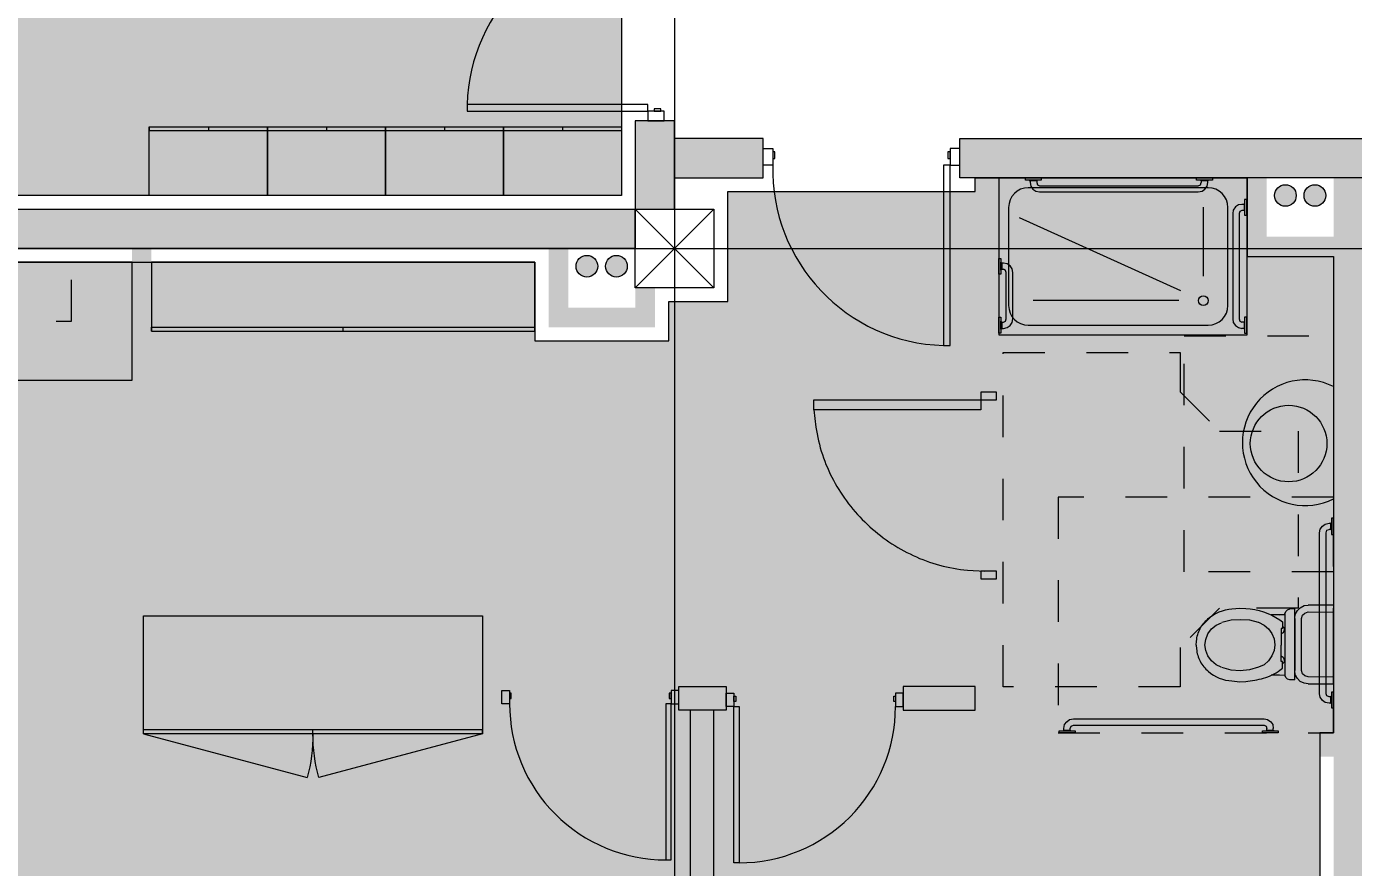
# Model space of a CAD drawing. Header units: millimetres. Extents: x 475159934 to 476245151, y 4620917055 to 4621447368.
# Drawn here: x 475258430 to 475265175, y 4621050278 to 4621054556 of the extents above; entities that cross this region are included whole.
import ezdxf

# ---------------------------------------------------------------- set-up
doc = ezdxf.new("R2010")
doc.units = ezdxf.units.MM
doc.header["$MEASUREMENT"] = 0
doc.linetypes.add('Dashed', pattern=[423.333333, 211.666667, -211.666667])
for name, color, linetype, lineweight in [('0_Pen_No__6', 6, 'Continuous', 0), ('0_Pen_No__7_Pen_No__7_Pen_No__7', 7, 'Continuous', 0), ('2D Drafting - General_Pen_No__1_Pen_No__7', 7, 'Continuous', 0), ('2D Drafting - General_Pen_No__1_Pen_No__7_Pen_No__7', 7, 'Continuous', 0), ('2D Drafting - General_Pen_No__250_Pen_No__2_Pen_No__250', 7, 'Continuous', 0), ('2D Drafting - General_Pen_No__250_Pen_No__2_Pen_No__7', 7, 'Continuous', 0), ('2D Drafting - General_Pen_No__250_Pen_No__7_Pen_No__250', 7, 'Continuous', 0), ('2D Drafting - General_Pen_No__250_Pen_No__7_Pen_No__7', 7, 'Continuous', 0), ('2D Drafting - General_Pen_No__7_Pen_No__7_Pen_No__7', 7, 'Continuous', 0), ('Doors_Pen_No__7_Pen_No__7_Pen_No__7', 7, 'Continuous', 0), ('G-Anno-Nplt_Pen_No__151', 151, 'Continuous', 0), ('G-Anno-Nplt_Pen_No__4', 7, 'Continuous', 0), ('New_Car-Art_Pen_No__4', 7, 'Continuous', 0), ('New_Interior - Furniture _Pen_No__250', 7, 'Continuous', 0), ('shaxtebi da milebi_Pen_No__1_Pen_No__1_Pen_No__1', 1, 'Continuous', 0), ('shaxtebi da milebi_Pen_No__5_Pen_No__5_Pen_No__5', 5, 'Continuous', 0), ('zoma_Pen_No__142', 142, 'Continuous', 0), ('zoma_Pen_No__5_Pen_No__5', 5, 'Continuous', 0)]:
    doc.layers.add(name, color=color, linetype=linetype, lineweight=lineweight)
for name, color, linetype, lineweight, true_color in [('New_-------MISACVDOMOBIS_GEGMA_Pen_No__251', 7, 'Continuous', 0, 0x656565), ('New_Interior - Furniture _Pen_No__252', 7, 'Continuous', 0, 0x666666), ('shaxtebi da milebi_Pen_No__5_Pen_No__5_Pen_No__252', 7, 'Continuous', 0, 0x666666)]:
    doc.layers.add(name, color=color, linetype=linetype, lineweight=lineweight, true_color=true_color)
doc.layers.add('New_Interior - Furniture', color=7, linetype='Continuous')
doc.layers.add('zoma', color=7, linetype='Continuous')
doc.styles.add('GENERATED_STYLE_3', font='arial.ttf')
doc.dimstyles.new('GENERATED_STYLE__3', dxfattribs={"dimtxt": 200, "dimasz": 64.421331, "dimexe": 0.18, "dimexo": 3, "dimgap": 0, "dimtad": 1, "dimtih": 1, "dimtoh": 1, "dimlfac": 0.001, "dimzin": 0, "dimdsep": 46, "dimtxsty": 'GENERATED_STYLE_3', "dimblk": 'ARROWHEAD_2', "dimblk1": 'ARROWHEAD_2', "dimblk2": 'ARROWHEAD_2', "dimcen": 0.09, "dimclrd": 142, "dimclre": 142, "dimclrt": 142, "dimadec": 0, "dimazin": 0, "dimtfac": 1, "dimtdec": 4, "dimtmove": 0, "dimatfit": 3, "dimfxl": 1, "dimtolj": 1, "dimtzin": 0, "dimarcsym": 0})
doc.dimstyles.new('GENERATED_STYLE__6', dxfattribs={"dimtxt": 200, "dimasz": 64.421331, "dimexe": 0.18, "dimexo": 3, "dimgap": 0, "dimtad": 1, "dimlfac": 0.001, "dimzin": 0, "dimdsep": 46, "dimtxsty": 'GENERATED_STYLE_3', "dimblk": 'ARROWHEAD_2', "dimblk1": 'ARROWHEAD_2', "dimblk2": 'ARROWHEAD_2', "dimcen": 0.09, "dimclrd": 142, "dimclre": 142, "dimclrt": 142, "dimadec": 0, "dimazin": 0, "dimtfac": 1, "dimtdec": 4, "dimtmove": 0, "dimatfit": 3, "dimfxl": 1, "dimtolj": 1, "dimtzin": 0, "dimarcsym": 0})

# ---------------------------------------------------------------- blocks, each defined once
blk = doc.blocks.new('Kitchen Layout 26_7')
at = {"layer": 'New_Interior - Furniture _Pen_No__252', "color": 251, "linetype": 'Continuous', "lineweight": 0, "true_color": 0x666666}
for p, q in [((3938.3, 705.1), (4079.7, 563.7)), ((3938.3, 563.7), (4079.7, 705.1)), ((4009, 734.4), (4009, 534.4)), ((3909, 634.4), (4109, 634.4)), ((3252.1, -27.5), (2802.1, -27.5)), ((2802.1, -27.5), (2802.1, -377.5)), ((3252.1, -377.5), (3252.1, -27.5)), ((2802.1, -377.5), (3252.1, -377.5))]:
    blk.add_line(p, q, dxfattribs=at)
at = {"layer": 'New_Interior - Furniture _Pen_No__252', "color": 251, "linetype": 'Dashed', "lineweight": 0, "true_color": 0x666666}
for p, q in [((4309, 338.2), (4009, 338.2)), ((4009, 338.2), (4009, -207.5)), ((4309, -507.5), (4309, 338.2)), ((4009, -207.5), (544, -207.5)), ((544, -207.5), (544, -507.5)), ((544, -507.5), (4309, -507.5))]:
    blk.add_line(p, q, dxfattribs=at)
at = {"layer": 'New_Interior - Furniture _Pen_No__252', "color": 251, "linetype": 'Continuous', "lineweight": 0, "true_color": 0x666666, "flags": 128}
for points in [[(236.7, -507.5), (4309, -507.5), (4309, 1192.5), (3709, 1192.5), (3709, 92.5), (236.7, 92.5)], [(3709, 930.6), (3709, 338.2), (4309, 338.2), (4309, 930.6)], [(2122.1, 42.5), (1542.1, 42.5), (1542.1, -457.5), (2122.1, -457.5)], [(3302.1, 22.5), (2752.1, 22.5), (2752.1, -477.5), (3302.1, -477.5)]]:
    blk.add_lwpolyline(points, close=True, dxfattribs=at)
at = {"layer": 'New_Interior - Furniture _Pen_No__252', "color": 251, "linetype": 'Continuous', "lineweight": 0, "true_color": 0x666666}
for centre, radius in [((1666.8, -92.5), 72.5), ((1958.5, -107.5), 105), ((1687.1, -325.5), 90), ((1991.6, -345), 72.5)]:
    blk.add_circle(centre, radius, dxfattribs=at)
blk = doc.blocks.new('Wardrobe 01 26_14')
at = {"layer": 'New_Interior - Furniture _Pen_No__252', "color": 251, "linetype": 'Continuous', "lineweight": 0, "true_color": 0x666666}
for p, q in [((0, 20), (1723.6, 20)), ((0, 0), (0, 20)), ((0, 0), (832.4, -223)), ((861.8, 0), (861.8, 20)), ((1723.6, 0), (891.2, -223))]:
    blk.add_line(p, q, dxfattribs=at)
at = {"layer": 'New_Interior - Furniture _Pen_No__252', "color": 251, "linetype": 'Continuous', "lineweight": 0, "true_color": 0x666666, "flags": 128}
blk.add_lwpolyline([(0, 0), (1723.6, 0), (1723.6, 600), (0, 600)], close=True, dxfattribs=at)
at = {"layer": 'New_Interior - Furniture _Pen_No__252', "color": 251, "linetype": 'Continuous', "lineweight": 0, "true_color": 0x666666}
for centre, start, end in [((0, 0), 345, 0), ((1723.6, 0), 180, 195)]:
    blk.add_arc(centre, 861.8, start, end, dxfattribs=at)
blk = doc.blocks.new('Wardrobe 01 26_16')
at = {"layer": 'New_Interior - Furniture _Pen_No__252', "color": 251, "linetype": 'Continuous', "lineweight": 0, "true_color": 0x666666}
for p, q in [((0, 20), (1949.4, 20)), ((0, 0), (0, 20)), ((974.7, 0), (974.7, 20))]:
    blk.add_line(p, q, dxfattribs=at)
at = {"layer": 'New_Interior - Furniture _Pen_No__252', "color": 251, "linetype": 'Continuous', "lineweight": 0, "true_color": 0x666666, "flags": 128}
blk.add_lwpolyline([(0, 0), (1949.4, 0), (1949.4, 350), (0, 350)], close=True, dxfattribs=at)
blk = doc.blocks.new('Wardrobe 01 26_17')
at = {"layer": 'New_Interior - Furniture _Pen_No__252', "color": 251, "linetype": 'Continuous', "lineweight": 0, "true_color": 0x666666}
for p, q in [((0, 20), (600, 20)), ((0, 0), (0, 20)), ((300, 0), (300, 20))]:
    blk.add_line(p, q, dxfattribs=at)
at = {"layer": 'New_Interior - Furniture _Pen_No__252', "color": 251, "linetype": 'Continuous', "lineweight": 0, "true_color": 0x666666, "flags": 128}
blk.add_lwpolyline([(0, 0), (600, 0), (600, 350), (0, 350)], close=True, dxfattribs=at)
blk = doc.blocks.new('*D713', base_point=(475826095.8, 4621095193.2))
at = {"layer": 'zoma_Pen_No__142', "color": 142, "linetype": 'Continuous', "lineweight": 0, "transparency": 16777216}
for p, q in [((475255048.8, 4621039807.2), (475254999.9, 4621039722.4)), ((475255024.3, 4621039701.2), (475255024.3, 4621039828.4)), ((475261548.8, 4621039807.2), (475261499.9, 4621039722.4)), ((475261524.3, 4621039701.2), (475261524.3, 4621039828.4)), ((475255024.3, 4621039764.8), (475261524.3, 4621039764.8))]:
    blk.add_line(p, q, dxfattribs=at)
at = {"layer": 'zoma_Pen_No__142', "color": 142, "lineweight": 0, "transparency": 16777216, "char_height": 200, "attachment_point": 7, "style": 'GENERATED_STYLE_3'}
for s, insert in [('\\A1;{\\pql;\\fArial|b0|i0|c204|p0;\\W1.000000;0.40}', (475255048.8, 4621039804.8)), ('\\A1;{\\pql;\\fArial|b0|i0|c204|p0;\\W1.000000;6.50}', (475258007.4, 4621039804.8)), ('\\A1;{\\pql;\\fArial|b0|i0|c204|p0;\\W1.000000;0.40}', (475260966, 4621039804.8))]:
    blk.add_mtext(s, dxfattribs=dict(at, insert=insert))
blk = doc.blocks.new('ARROWHEAD_2')
at = {"color": 0, "linetype": 'Continuous', "lineweight": 0}
for p, q in [((0, 0), (-1, 0)), ((-0.38, -0.66), (0.38, 0.66))]:
    blk.add_line(p, q, dxfattribs=at)
blk = doc.blocks.new('*D714', base_point=(475826095.8, 4621095193.2))
at = {"layer": 'zoma_Pen_No__142', "color": 142, "linetype": 'Continuous', "lineweight": 0, "transparency": 16777216}
for p, q in [((475261548.8, 4621039807.2), (475261499.9, 4621039722.4)), ((475261524.3, 4621039701.2), (475261524.3, 4621039828.4)), ((475261948.8, 4621039807.2), (475261899.9, 4621039722.4)), ((475261924.3, 4621039701.2), (475261924.3, 4621039828.4)), ((475261524.3, 4621039764.8), (475261924.3, 4621039764.8))]:
    blk.add_line(p, q, dxfattribs=at)
blk = doc.blocks.new('*D715', base_point=(475826095.8, 4621095193.2))
at = {"layer": 'zoma_Pen_No__142', "color": 142, "linetype": 'Continuous', "lineweight": 0, "transparency": 16777216}
for p, q in [((475261948.8, 4621039807.2), (475261899.9, 4621039722.4)), ((475261924.3, 4621039701.2), (475261924.3, 4621039828.4)), ((475268448.8, 4621039807.2), (475268399.9, 4621039722.4)), ((475268424.3, 4621039701.2), (475268424.3, 4621039828.4)), ((475261924.3, 4621039764.8), (475268424.3, 4621039764.8))]:
    blk.add_line(p, q, dxfattribs=at)
at = {"layer": 'zoma_Pen_No__142', "color": 142, "lineweight": 0, "transparency": 16777216, "char_height": 200, "attachment_point": 7, "style": 'GENERATED_STYLE_3'}
for s, insert in [('\\A1;{\\pql;\\fArial|b0|i0|c204|p0;\\W1.000000;6.50}', (475264907.4, 4621039804.8)), ('\\A1;{\\pql;\\fArial|b0|i0|c204|p0;\\W1.000000;0.40}', (475267866, 4621039804.8))]:
    blk.add_mtext(s, dxfattribs=dict(at, insert=insert))
blk = doc.blocks.new('*D731', base_point=(475826095.8, 4621095193.2))
at = {"layer": 'zoma_Pen_No__142', "color": 142, "linetype": 'Continuous', "lineweight": 0, "transparency": 16777216}
for p, q in [((475300034.2, 4621061002.2), (475299949.4, 4621061051.2)), ((475299991.8, 4621061026.7), (475299991.8, 4621061068.1)), ((475300055.4, 4621061026.7), (475299928.2, 4621061026.7)), ((475299991.8, 4621041672.1), (475299991.8, 4621061026.7)), ((475299949.4, 4621041696.5), (475300034.2, 4621041647.6)), ((475300055.4, 4621041672.1), (475299928.2, 4621041672.1)), ((475299991.8, 4621041630.6), (475299991.8, 4621041672.1))]:
    blk.add_line(p, q, dxfattribs=at)
at = {"layer": 'zoma_Pen_No__142', "color": 142, "lineweight": 0, "transparency": 16777216, "insert": (475299951.8, 4621051006.2), "char_height": 200, "attachment_point": 7, "rotation": 90, "style": 'GENERATED_STYLE_3'}
blk.add_mtext('\\A1;{\\pql;\\fArial|b0|i0|c204|p0;\\W1.000000;19.35}', dxfattribs=at)

msp = doc.modelspace()

# ---------------------------------------------------------------- hatches: boundary and pattern name
at = {"layer": '2D Drafting - General_Pen_No__250_Pen_No__2_Pen_No__7', "linetype": 'Continuous', "lineweight": 0}
for points in [[(475258966.644, 4621053426.689), (475259064.768, 4621053426.689), (475259064.768, 4621052756.696), (475258966.644, 4621052756.696)], [(475260747.937, 4621051656.696), (475260846.06, 4621051656.696), (475260846.061, 4621050758.035), (475260747.937, 4621050758.035)], [(475261986.928, 4621051079.35), (475261746.06, 4621051079.35), (475261746.06, 4621051199.473), (475261986.928, 4621051199.473)], [(475263252.506, 4621051199.473), (475262886.928, 4621051199.473), (475262886.928, 4621051079.35), (475263252.506, 4621051079.35)]]:
    msp.add_hatch(color=7, dxfattribs=at).paths.add_polyline_path(points)
at = {"layer": '2D Drafting - General_Pen_No__250_Pen_No__7_Pen_No__7', "linetype": 'Continuous', "lineweight": 0}
for points in [[(475261524.343, 4621054076.653), (475261524.343, 4621053626.696), (475261724.343, 4621053626.696), (475261724.343, 4621054076.653)], [(475262174.343, 4621053786.621), (475262174.343, 4621053986.621), (475261724.343, 4621053986.621), (475261724.343, 4621053786.621)], [(475263174.343, 4621053786.621), (475263174.343, 4621053986.621), (475267174.343, 4621053986.621), (475267174.343, 4621053786.621)], [(475263372.506, 4621053786.621), (475263372.506, 4621052696.628), (475263252.506, 4621052696.628), (475263252.506, 4621053786.621)], [(475264634.785, 4621053386.614), (475265074.343, 4621053386.614), (475265074.343, 4621053486.614), (475264734.973, 4621053486.614), (475264734.973, 4621053786.614), (475264634.785, 4621053786.614)], [(475265074.343, 4621053786.621), (475265074.343, 4621046026.689), (475265274.343, 4621046026.689), (475265274.343, 4621053786.621)], [(475261524.343, 4621053626.681), (475261524.343, 4621053426.681), (475255024.343, 4621053426.681), (475255024.343, 4621053626.681)], [(475261084.148, 4621053426.682), (475261084.148, 4621053026.682), (475261624.336, 4621053026.682), (475261624.336, 4621053126.682), (475261624.336, 4621053226.682), (475261524.336, 4621053226.682), (475261524.336, 4621053126.682), (475261184.336, 4621053126.682), (475261184.336, 4621053426.682)], [(475265074.343, 4621050962.653), (475263372.506, 4621050962.653), (475263372.506, 4621051746.245), (475263252.506, 4621051746.245), (475263252.506, 4621050842.653), (475263372.506, 4621050842.653), (475265074.343, 4621050842.653)], [(475259024.343, 4621051656.696), (475260747.937, 4621051656.696), (475260747.937, 4621051558.572), (475259024.343, 4621051558.572), (475259024.343, 4621047326.696), (475258904.343, 4621047326.696), (475258904.343, 4621051656.696)], [(475261924.343, 4621051079.35), (475261804.343, 4621051079.35), (475261804.343, 4621046226.696), (475261924.343, 4621046226.696)]]:
    msp.add_hatch(color=7, dxfattribs=at).paths.add_polyline_path(points)
at = {"layer": 'G-Anno-Nplt_Pen_No__151', "linetype": 'Continuous', "lineweight": 0, "true_color": 0x1f2f3f}
for points in [[(475254894.632, 4621060556.696), (475255094.343, 4621060556.696), (475255094.343, 4621060756.689), (475261454.633, 4621060756.689), (475261454.632, 4621060556.689), (475261454.632, 4621057689.854), (475261524.336, 4621057689.854), (475261524.336, 4621055937.065), (475261124.322, 4621055937.065), (475261124.322, 4621055346.689), (475261454.632, 4621055346.689), (475261454.632, 4621053696.689), (475255294.331, 4621053696.689), (475255294.35, 4621054286.881), (475254894.632, 4621054286.894)], [(475265074.343, 4621050962.653), (475265004.343, 4621050962.653), (475265004.343, 4621046096.689), (475261994.343, 4621046096.689), (475261994.343, 4621046296.689), (475261454.343, 4621046296.689), (475261454.343, 4621046096.709), (475259113.384, 4621046096.709), (475259094.343, 4621046096.709), (475259094.343, 4621047396.696), (475254894.343, 4621047396.696), (475254894.343, 4621052716.508), (475255294.343, 4621052716.508), (475255294.343, 4621053356.695), (475261014.148, 4621053356.695), (475261014.148, 4621052956.689), (475261694.535, 4621052956.689), (475261694.535, 4621053156.689), (475261994.343, 4621053156.689), (475261994.343, 4621053716.621), (475263252.506, 4621053716.621), (475263252.506, 4621053786.621), (475264634.785, 4621053786.621), (475264634.785, 4621053386.614), (475265074.343, 4621053386.614)]]:
    msp.add_hatch(color=169, dxfattribs=at).paths.add_polyline_path(points)
at = {"layer": 'shaxtebi da milebi_Pen_No__1_Pen_No__1_Pen_No__1', "linetype": 'Continuous', "lineweight": 0}
for points in [[(475264924.343, 4621053696.614, 1), (475265034.343, 4621053696.614, 1)], [(475261373.706, 4621053336.682, 1), (475261483.706, 4621053336.682, 1)]]:
    msp.add_hatch(color=1, dxfattribs=at).paths.add_polyline_path(points)
at = {"layer": 'shaxtebi da milebi_Pen_No__5_Pen_No__5_Pen_No__252', "linetype": 'Continuous', "lineweight": 0, "true_color": 0x666666}
msp.add_hatch(color=251, dxfattribs=at).paths.add_polyline_path([(475264774.343, 4621053696.614, -1), (475264884.343, 4621053696.614, -1)])
at = {"layer": 'shaxtebi da milebi_Pen_No__5_Pen_No__5_Pen_No__5', "linetype": 'Continuous', "lineweight": 0}
msp.add_hatch(color=5, dxfattribs=at).paths.add_polyline_path([(475261278.706, 4621053391.682, -1), (475261278.706, 4621053281.682, -1)])

# ---------------------------------------------------------------- linework, layer by layer
at = {"layer": '0_Pen_No__6', "color": 6, "linetype": 'Dashed', "lineweight": 0}
msp.add_lwpolyline([(475263394.306, 4621052897.653), (475264294.306, 4621052897.653), (475264294.306, 4621052697.653), (475264494.306, 4621052497.653), (475264894.306, 4621052497.653), (475264894.306, 4621051597.653), (475264494.306, 4621051597.653), (475264294.306, 4621051397.653), (475264294.306, 4621051197.653), (475263394.306, 4621051197.653)], close=True, dxfattribs=at)
at = {"layer": '0_Pen_No__7_Pen_No__7_Pen_No__7', "color": 7, "linetype": 'Continuous', "lineweight": 0}
msp.add_circle((475264845.842, 4621052434.668), 194.708, dxfattribs=at)
msp.add_arc((475264930.327, 4621052438.984), 319.521, 63.2098814, 296.7901163, dxfattribs=at)
at = {"layer": '2D Drafting - General_Pen_No__1_Pen_No__7', "color": 7, "linetype": 'Continuous', "lineweight": 0}
for p, q in [((475261524.343, 4621053226.696), (475261924.343, 4621053626.696)), ((475261924.343, 4621053226.696), (475261524.343, 4621053626.696))]:
    msp.add_line(p, q, dxfattribs=at)
at = {"layer": '2D Drafting - General_Pen_No__1_Pen_No__7', "color": 7, "linetype": 'Continuous', "lineweight": 0, "flags": 128}
msp.add_lwpolyline([(475261924.343, 4621053226.696), (475261524.343, 4621053226.696), (475261524.343, 4621053626.696), (475261924.343, 4621053626.696)], close=True, dxfattribs=at)
at = {"layer": '2D Drafting - General_Pen_No__1_Pen_No__7_Pen_No__7', "color": 7, "linetype": 'Continuous', "lineweight": 0}
for centre, start, end in [((475261562.591, 4621054134.375), 88.396194, 178.396194), ((475263116.621, 4621053826.674), 178.396194, 268.396194)]:
    msp.add_arc(centre, 893.239, start, end, dxfattribs=at)
at = {"layer": '2D Drafting - General_Pen_No__250_Pen_No__2_Pen_No__250', "color": 7, "linetype": 'Continuous', "lineweight": 0, "flags": 128}
for points in [[(475261986.928, 4621051079.35), (475261746.06, 4621051079.35), (475261746.06, 4621051199.473), (475261986.928, 4621051199.473)], [(475263252.506, 4621051199.473), (475262886.928, 4621051199.473), (475262886.928, 4621051079.35), (475263252.506, 4621051079.35)]]:
    msp.add_lwpolyline(points, close=True, dxfattribs=at)
at = {"layer": '2D Drafting - General_Pen_No__250_Pen_No__7_Pen_No__250', "color": 7, "linetype": 'Continuous', "lineweight": 0, "flags": 128}
for points in [[(475261524.343, 4621054076.653), (475261524.343, 4621053626.696), (475261724.343, 4621053626.696), (475261724.343, 4621054076.653)], [(475261924.343, 4621051079.35), (475261804.343, 4621051079.35), (475261804.343, 4621046226.696), (475261924.343, 4621046226.696)]]:
    msp.add_lwpolyline(points, close=True, dxfattribs=at)
at = {"layer": '2D Drafting - General_Pen_No__250_Pen_No__7_Pen_No__7', "color": 7, "linetype": 'Continuous', "lineweight": 0, "flags": 128}
for points in [[(475262174.343, 4621053786.621), (475262174.343, 4621053986.621), (475261724.343, 4621053986.621), (475261724.343, 4621053786.621)], [(475263174.343, 4621053786.621), (475263174.343, 4621053986.621), (475267174.343, 4621053986.621), (475267174.343, 4621053786.621)], [(475261524.343, 4621053626.681), (475261524.343, 4621053426.681), (475255024.343, 4621053426.681), (475255024.343, 4621053626.681)]]:
    msp.add_lwpolyline(points, close=True, dxfattribs=at)
at = {"layer": '2D Drafting - General_Pen_No__7_Pen_No__7_Pen_No__7', "color": 7, "linetype": 'Continuous', "lineweight": 0}
for centre, start, end in [((475261679.883, 4621051110.978), 179.9983197, 270), ((475262053.106, 4621051096.564), 270.0000068, 0.0016884)]:
    msp.add_arc(centre, 794.311, start, end, dxfattribs=at)
at = {"layer": 'Doors_Pen_No__7_Pen_No__7_Pen_No__7', "color": 7, "linetype": 'Continuous', "lineweight": 0, "flags": 128}
for points in [[(475261587.591, 4621054126.042), (475261587.591, 4621054159.375), (475260669.702, 4621054159.375), (475260669.702, 4621054126.042)], [(475261672.257, 4621054076.653), (475261672.257, 4621054126.042), (475261587.591, 4621054126.042), (475261587.591, 4621054076.653)], [(475261654.257, 4621054126.042), (475261654.257, 4621054137.153), (475261620.924, 4621054137.153), (475261620.924, 4621054126.042)], [(475262174.343, 4621053936.341), (475262223.732, 4621053936.341), (475262223.732, 4621053851.674), (475262174.343, 4621053851.674)], [(475262234.843, 4621053918.341), (475262223.732, 4621053918.341), (475262223.732, 4621053885.008), (475262234.843, 4621053885.008)], [(475263124.954, 4621053918.341), (475263113.843, 4621053918.341), (475263113.843, 4621053885.008), (475263124.954, 4621053885.008)], [(475263174.343, 4621053936.341), (475263124.954, 4621053936.341), (475263124.954, 4621053851.674), (475263174.343, 4621053851.674)], [(475263124.954, 4621053851.674), (475263091.621, 4621053851.674), (475263091.621, 4621052933.785), (475263124.954, 4621052933.785)], [(475260846.06, 4621051178.734), (475260885.572, 4621051178.734), (475260885.572, 4621051111.001), (475260846.06, 4621051111.001)], [(475260894.46, 4621051164.334), (475260885.572, 4621051164.334), (475260885.572, 4621051137.668), (475260894.46, 4621051137.668)], [(475261706.549, 4621051164.311), (475261697.66, 4621051164.311), (475261697.66, 4621051137.644), (475261706.549, 4621051137.644)], [(475261746.06, 4621051178.711), (475261706.549, 4621051178.711), (475261706.549, 4621051110.978), (475261746.06, 4621051110.978)], [(475261986.928, 4621051164.297), (475262026.439, 4621051164.297), (475262026.439, 4621051096.564), (475261986.928, 4621051096.564)], [(475262026.439, 4621051149.897), (475262035.328, 4621051149.897), (475262035.328, 4621051123.231), (475262026.439, 4621051123.231)], [(475262838.528, 4621051149.921), (475262847.417, 4621051149.921), (475262847.417, 4621051123.254), (475262838.528, 4621051123.254)], [(475262886.928, 4621051164.321), (475262847.417, 4621051164.321), (475262847.417, 4621051096.588), (475262886.928, 4621051096.588)], [(475261706.549, 4621051110.978), (475261679.883, 4621051110.978), (475261679.883, 4621050316.667), (475261706.549, 4621050316.667)], [(475262026.439, 4621051096.564), (475262053.106, 4621051096.564), (475262053.106, 4621050302.253), (475262026.439, 4621050302.253)]]:
    msp.add_lwpolyline(points, close=True, dxfattribs=at)
at = {"layer": 'G-Anno-Nplt_Pen_No__4', "color": 7, "linetype": 'Continuous', "lineweight": 0, "flags": 128}
msp.add_lwpolyline([(475254894.632, 4621060556.696), (475255094.343, 4621060556.696), (475255094.343, 4621060756.689), (475261454.633, 4621060756.689), (475261454.632, 4621060556.689), (475261454.632, 4621057689.854), (475261524.336, 4621057689.854), (475261524.336, 4621055937.065), (475261124.322, 4621055937.065), (475261124.322, 4621055346.689), (475261454.632, 4621055346.689), (475261454.632, 4621053696.689), (475255294.331, 4621053696.689), (475255294.35, 4621054286.881), (475254894.632, 4621054286.894)], close=True, dxfattribs=at)
msp.add_lwpolyline([(475255294.343, 4621053356.695), (475261014.148, 4621053356.695), (475261014.148, 4621052956.689), (475261694.535, 4621052956.689), (475261694.535, 4621053156.689), (475261994.343, 4621053156.689), (475261994.343, 4621053716.621), (475263252.506, 4621053716.621), (475263252.506, 4621053786.621), (475264634.785, 4621053786.621), (475264634.785, 4621053386.614), (475265074.343, 4621053386.614), (475265074.343, 4621050962.653), (475265004.343, 4621050962.653), (475265004.343, 4621046096.689), (475261994.343, 4621046096.689), (475261994.343, 4621046296.689), (475261454.343, 4621046296.689), (475261454.343, 4621046096.709), (475259113.384, 4621046096.709), (475259094.343, 4621046096.709), (475259094.343, 4621047396.696), (475254894.343, 4621047396.696)], dxfattribs=at)
at = {"layer": 'New_-------MISACVDOMOBIS_GEGMA_Pen_No__251', "color": 251, "linetype": 'Dashed', "lineweight": 0, "true_color": 0x656565}
for points in [[(475264314.343, 4621052982.654), (475265074.343, 4621052982.654), (475265074.343, 4621051782.654), (475264314.343, 4621051782.654)], [(475265074.343, 4621052162.653), (475263674.343, 4621052162.653), (475263674.343, 4621050962.653), (475265074.343, 4621050962.653)]]:
    msp.add_lwpolyline(points, close=True, dxfattribs=at)
at = {"layer": 'New_Car-Art_Pen_No__4', "color": 7, "linetype": 'Continuous', "lineweight": 0}
for points in [[(475263588.693, 4621053786.614), (475263588.693, 4621053773.914), (475263508.26, 4621053773.914), (475263508.26, 4621053786.614)], [(475264458.643, 4621053786.614), (475264458.643, 4621053773.914), (475264378.21, 4621053773.914), (475264378.21, 4621053786.614)], [(475264621.476, 4621053655.897), (475264619.36, 4621053653.781), (475264619.36, 4621053617.797), (475264621.476, 4621053617.797)], [(475264634.176, 4621053596.631), (475264634.176, 4621053677.064), (475264621.481, 4621053677.064), (475264621.481, 4621053596.631)], [(475263372.506, 4621053296.064), (475263372.506, 4621053376.497), (475263383.091, 4621053376.497), (475263383.091, 4621053296.064)], [(475263372.506, 4621052995.497), (475263372.506, 4621053078.047), (475263383.091, 4621053078.047), (475263383.091, 4621052995.497)], [(475264621.476, 4621053054.764), (475264619.36, 4621053054.764), (475264619.36, 4621053018.781), (475264621.476, 4621053016.664)], [(475264634.176, 4621052995.497), (475264634.176, 4621053078.047), (475264621.481, 4621053078.047), (475264621.481, 4621052995.497)], [(475263360.939, 4621052656.411), (475263360.939, 4621052696.628), (475263280.506, 4621052696.628), (475263280.506, 4621052656.411)], [(475262431.722, 4621052605.611), (475262431.722, 4621052656.411), (475263280.506, 4621052656.411), (475263280.506, 4621052605.611)], [(475265074.343, 4621051972.303), (475265074.343, 4621052054.853), (475265063.762, 4621052054.853), (475265063.762, 4621051972.303)], [(475263360.939, 4621051746.245), (475263360.939, 4621051786.461), (475263280.506, 4621051786.461), (475263280.506, 4621051746.245)], [(475264826.693, 4621051565.903), (475264799.176, 4621051563.786)], [(475265074.343, 4621051089.653), (475265074.343, 4621051170.086), (475265063.762, 4621051170.086), (475265063.762, 4621051089.653)], [(475263679.459, 4621050962.653), (475263679.459, 4621050973.236), (475263759.889, 4621050973.236), (475263759.889, 4621050962.653)], [(475263700.626, 4621050973.236), (475263700.626, 4621050975.353), (475263702.743, 4621050977.469), (475263734.493, 4621050977.469), (475263736.609, 4621050975.353), (475263738.726, 4621050973.236)], [(475264712.393, 4621050962.653), (475264712.393, 4621050973.236), (475264792.826, 4621050973.236), (475264792.826, 4621050962.653)], [(475264733.559, 4621050973.236), (475264733.559, 4621050975.353), (475264735.676, 4621050977.469), (475264767.426, 4621050977.469), (475264771.659, 4621050973.236)]]:
    msp.add_lwpolyline(points, close=True, dxfattribs=at)
for points in [[(475263529.426, 4621053773.914), (475263529.426, 4621053771.797), (475263531.543, 4621053771.797)], [(475263529.426, 4621053773.914), (475263567.526, 4621053773.914)], [(475263531.543, 4621053771.797), (475263531.543, 4621053763.331)], [(475263565.41, 4621053771.797), (475263531.543, 4621053771.797)], [(475263531.543, 4621053763.331), (475263535.776, 4621053744.281), (475263546.36, 4621053729.464), (475263561.176, 4621053718.881), (475263580.226, 4621053714.647)], [(475263565.41, 4621053771.797), (475263567.526, 4621053771.797), (475263567.526, 4621053773.914)], [(475263565.41, 4621053771.797), (475263565.41, 4621053763.331)], [(475263565.41, 4621053763.331), (475263569.643, 4621053750.631), (475263580.226, 4621053746.397)], [(475263567.526, 4621053773.914), (475263567.526, 4621053776.031)], [(475264386.676, 4621053714.647), (475264405.726, 4621053718.881), (475264420.543, 4621053729.464), (475264431.126, 4621053744.281), (475264435.36, 4621053763.331), (475264435.36, 4621053771.797)], [(475264386.676, 4621053746.397), (475264397.26, 4621053750.631), (475264401.493, 4621053763.331)], [(475264399.376, 4621053773.914), (475264399.376, 4621053771.797), (475264401.493, 4621053771.797)], [(475264399.376, 4621053773.914), (475264437.476, 4621053773.914)], [(475264435.36, 4621053771.797), (475264401.493, 4621053771.797)], [(475264401.493, 4621053771.797), (475264401.493, 4621053763.331)], [(475264435.36, 4621053771.797), (475264437.476, 4621053771.797), (475264437.476, 4621053773.914)], [(475264437.476, 4621053773.914), (475264437.476, 4621053776.031)], [(475263580.226, 4621053746.397), (475264386.676, 4621053746.397)], [(475263580.226, 4621053714.647), (475264386.676, 4621053714.647)], [(475264608.776, 4621053651.664), (475264591.843, 4621053649.547), (475264574.91, 4621053638.964), (475264564.326, 4621053622.031), (475264562.21, 4621053605.097)], [(475264619.36, 4621053651.664), (475264608.776, 4621053651.664)], [(475264562.21, 4621053605.097), (475264562.21, 4621053069.581), (475264564.326, 4621053050.531), (475264574.91, 4621053035.714), (475264591.843, 4621053025.131), (475264608.776, 4621053020.897)], [(475264608.776, 4621053619.914), (475264598.193, 4621053615.681), (475264593.96, 4621053605.097)], [(475264593.96, 4621053605.097), (475264593.96, 4621053069.581), (475264598.193, 4621053056.881), (475264608.776, 4621053052.647)], [(475264619.36, 4621053619.914), (475264608.776, 4621053619.914)], [(475263383.09, 4621053355.331), (475263383.09, 4621053357.447)], [(475263387.323, 4621053353.214), (475263385.206, 4621053355.331), (475263383.09, 4621053355.331)], [(475263383.09, 4621053317.231), (475263383.09, 4621053355.331)], [(475263383.09, 4621053317.231), (475263385.206, 4621053319.347), (475263387.323, 4621053321.464)], [(475263387.323, 4621053353.214), (475263387.323, 4621053321.464)], [(475263444.473, 4621053304.531), (475263440.24, 4621053323.581), (475263429.656, 4621053338.397), (475263414.84, 4621053348.981), (475263395.79, 4621053353.214), (475263387.323, 4621053353.214)], [(475263387.323, 4621053321.464), (475263395.79, 4621053321.464)], [(475263410.606, 4621053304.531), (475263406.373, 4621053315.114), (475263395.79, 4621053321.464)], [(475263410.606, 4621053069.581), (475263410.606, 4621053304.531)], [(475263444.473, 4621053069.581), (475263444.473, 4621053304.531)], [(475263383.09, 4621053054.764), (475263383.09, 4621053056.881)], [(475263387.323, 4621053052.647), (475263385.206, 4621053054.764), (475263383.09, 4621053054.764)], [(475263383.09, 4621053016.664), (475263383.09, 4621053054.764)], [(475263383.09, 4621053016.664), (475263387.323, 4621053020.897)], [(475263387.323, 4621053052.647), (475263395.79, 4621053052.647)], [(475263387.323, 4621053052.647), (475263387.323, 4621053020.897)], [(475263387.323, 4621053020.897), (475263395.79, 4621053020.897)], [(475263395.79, 4621053052.647), (475263406.373, 4621053056.881), (475263410.606, 4621053069.581)], [(475263395.79, 4621053020.897), (475263414.84, 4621053025.131), (475263429.656, 4621053035.714), (475263440.24, 4621053050.531), (475263444.473, 4621053069.581)], [(475264619.36, 4621053052.647), (475264608.776, 4621053052.647)], [(475264619.36, 4621053020.897), (475264608.776, 4621053020.897)], [(475265002.376, 4621051980.769), (475265006.609, 4621051999.819), (475265017.193, 4621052014.636), (475265032.009, 4621052025.219), (475265051.059, 4621052029.453), (475265059.526, 4621052029.453)], [(475265059.526, 4621052029.453), (475265061.643, 4621052031.569), (475265063.759, 4621052031.569)], [(475265059.526, 4621052029.453), (475265059.526, 4621051997.703)], [(475265063.759, 4621052031.569), (475265063.759, 4621052033.686)], [(475265063.759, 4621051993.469), (475265063.759, 4621052031.569)], [(475265074.343, 4621052052.736), (475265074.343, 4621052046.386)], [(475265074.343, 4621052044.269), (475265074.343, 4621052040.036)], [(475265074.343, 4621052037.919), (475265074.343, 4621052031.569)], [(475265074.343, 4621052029.453), (475265074.343, 4621052025.219)], [(475265074.343, 4621052023.103), (475265074.343, 4621052016.753)], [(475265074.343, 4621052014.636), (475265074.343, 4621052001.936)], [(475265002.376, 4621051161.619), (475265002.376, 4621051980.769)], [(475265036.243, 4621051980.769), (475265040.476, 4621051993.469), (475265051.059, 4621051997.703)], [(475265036.243, 4621051161.619), (475265036.243, 4621051980.769)], [(475265059.526, 4621051997.703), (475265051.059, 4621051997.703)], [(475265063.759, 4621051993.469), (475265059.526, 4621051997.703)], [(475265074.343, 4621051999.819), (475265074.343, 4621051987.119)], [(475264877.493, 4621051544.736), (475264879.609, 4621051565.903), (475264890.193, 4621051584.953), (475264905.009, 4621051599.769), (475264924.059, 4621051610.353), (475264945.226, 4621051612.469)], [(475265076.459, 4621051612.469), (475264945.226, 4621051612.469)], [(475265074.343, 4621051212.419), (475265076.459, 4621051612.469)], [(475264507.076, 4621051525.686), (475264553.643, 4621051538.386), (475264600.209, 4621051540.503), (475264646.776, 4621051538.386), (475264691.226, 4621051525.686)], [(475264799.176, 4621051563.786), (475264756.843, 4621051563.786)], [(475264826.693, 4621051568.019), (475264830.926, 4621051580.719), (475264839.393, 4621051589.186), (475264852.093, 4621051593.419)], [(475264826.693, 4621051568.019), (475264826.693, 4621051256.869)], [(475264877.493, 4621051233.586), (475264877.493, 4621051593.419), (475264852.093, 4621051593.419)], [(475264877.493, 4621051568.019), (475264881.726, 4621051568.019)], [(475264877.493, 4621051544.736), (475264877.493, 4621051280.153)], [(475264911.359, 4621051544.736), (475264915.593, 4621051561.669), (475264928.293, 4621051572.253), (475264945.226, 4621051578.603)], [(475264911.359, 4621051280.153), (475264911.359, 4621051544.736)], [(475264945.226, 4621051578.603), (475265076.459, 4621051576.486)], [(475264420.293, 4621051409.269), (475264424.526, 4621051438.903), (475264435.109, 4621051466.419), (475264454.159, 4621051491.819), (475264477.443, 4621051510.869), (475264504.959, 4621051523.569)], [(475264693.343, 4621051525.686), (475264720.859, 4621051510.869), (475264744.143, 4621051491.819), (475264761.076, 4621051468.536), (475264771.659, 4621051441.019), (475264775.893, 4621051411.386)], [(475264813.993, 4621051506.636), (475264822.459, 4621051498.169), (475264822.459, 4621051485.469), (475264818.226, 4621051472.769), (475264807.643, 4621051466.419)], [(475264813.993, 4621051493.936), (475264807.643, 4621051493.936), (475264807.643, 4621051409.269)], [(475264813.993, 4621051527.803), (475264813.993, 4621051493.936)], [(475264502.843, 4621051297.086), (475264477.443, 4621051309.786), (475264454.159, 4621051328.836), (475264435.109, 4621051354.236), (475264424.526, 4621051381.753), (475264420.293, 4621051411.386)], [(475264775.893, 4621051411.386), (475264771.659, 4621051381.753), (475264761.076, 4621051354.236), (475264744.143, 4621051328.836), (475264720.859, 4621051309.786), (475264693.343, 4621051297.086)], [(475264813.993, 4621051326.719), (475264807.643, 4621051326.719), (475264807.643, 4621051409.269)], [(475264807.643, 4621051354.236), (475264818.226, 4621051347.886), (475264822.459, 4621051335.186), (475264822.459, 4621051322.486), (475264813.993, 4621051314.019)], [(475264693.343, 4621051297.086), (475264646.776, 4621051284.386), (475264600.209, 4621051278.036), (475264553.643, 4621051282.269), (475264507.076, 4621051294.969)], [(475264813.993, 4621051292.853), (475264813.993, 4621051326.719)], [(475264945.226, 4621051212.419), (475264924.059, 4621051216.653), (475264905.009, 4621051225.119), (475264890.193, 4621051239.936), (475264879.609, 4621051258.986), (475264877.493, 4621051280.153)], [(475264945.226, 4621051248.403), (475264928.293, 4621051252.636), (475264915.593, 4621051263.219), (475264911.359, 4621051280.153)], [(475264775.893, 4621051256.869), (475264756.843, 4621051256.869)], [(475264788.593, 4621051256.869), (475264775.893, 4621051256.869)], [(475264826.693, 4621051254.753), (475264799.176, 4621051256.869), (475264788.593, 4621051256.869)], [(475264877.493, 4621051233.586), (475264852.093, 4621051233.586), (475264839.393, 4621051235.703), (475264830.926, 4621051244.169), (475264826.693, 4621051256.869)], [(475264883.843, 4621051252.636), (475264877.493, 4621051252.636)], [(475265076.459, 4621051246.286), (475264945.226, 4621051248.403)], [(475264945.226, 4621051212.419), (475265076.459, 4621051212.419)], [(475265051.059, 4621051115.053), (475265032.009, 4621051117.169), (475265017.193, 4621051127.753), (475265006.609, 4621051144.686), (475265002.376, 4621051161.619)], [(475265051.059, 4621051146.803), (475265040.476, 4621051151.036), (475265036.243, 4621051161.619)], [(475265059.526, 4621051146.803), (475265051.059, 4621051146.803)], [(475265059.526, 4621051146.803), (475265061.643, 4621051148.919), (475265063.759, 4621051148.919)], [(475265059.526, 4621051146.803), (475265059.526, 4621051115.053)], [(475265063.759, 4621051148.919), (475265063.759, 4621051151.036)], [(475265063.759, 4621051110.819), (475265063.759, 4621051148.919)], [(475265059.526, 4621051115.053), (475265051.059, 4621051115.053)], [(475265063.759, 4621051110.819), (475265059.526, 4621051115.053)], [(475263702.743, 4621050985.936), (475263706.976, 4621051004.986), (475263717.559, 4621051019.803), (475263732.376, 4621051030.386), (475263751.426, 4621051034.619)], [(475263734.493, 4621050985.936), (475263740.843, 4621050996.519), (475263751.426, 4621051002.869)], [(475263751.426, 4621051034.619), (475264720.859, 4621051034.619), (475264737.793, 4621051030.386), (475264754.726, 4621051019.803), (475264765.309, 4621051004.986), (475264767.426, 4621050985.936)], [(475263751.426, 4621051002.869), (475264720.859, 4621051002.869), (475264731.443, 4621050996.519), (475264735.676, 4621050985.936)], [(475263702.743, 4621050977.469), (475263702.743, 4621050985.936)], [(475263734.493, 4621050977.469), (475263734.493, 4621050985.936)], [(475264735.676, 4621050977.469), (475264735.676, 4621050985.936)], [(475264767.426, 4621050977.469), (475264767.426, 4621050985.936)]]:
    msp.add_lwpolyline(points, dxfattribs=at)
for points in [[(475262431.722, 4621052605.611), (475262442.306, 4621052518.828, 0.08640203), (475262532.206, 4621052247.88, 0.08089039), (475262703.727, 4621052023.938, 0.08070531), (475262937.154, 4621051865.408, 0.08595661), (475263212.772, 4621051790.695), (475263301.672, 4621051786.461)], [(475264375.843, 4621051409.269), (475264377.959, 4621051430.436, -0.10914179), (475264396.065, 4621051493.521, -0.09152764), (475264437.266, 4621051544.299, -0.16741426), (475264557.876, 4621051593.419), (475264598.093, 4621051597.653)], [(475264598.093, 4621051597.653), (475264627.726, 4621051595.536, -0.13800534), (475264801.293, 4621051538.386), (475264813.993, 4621051527.803)], [(475264375.843, 4621051409.269), (475264377.959, 4621051390.219, 0.10914179), (475264396.065, 4621051327.134, 0.09152764), (475264437.266, 4621051276.356, 0.16741426), (475264557.876, 4621051227.236), (475264598.093, 4621051223.003)], [(475264598.093, 4621051223.003), (475264627.726, 4621051225.119, 0.05573574), (475264718.597, 4621051241.643, 0.08957439), (475264801.293, 4621051282.269), (475264813.993, 4621051292.853)]]:
    msp.add_lwpolyline(points, format="xyb", dxfattribs=at)
at = {"layer": 'New_Interior - Furniture _Pen_No__250', "color": 7, "linetype": 'Continuous', "lineweight": 0}
for p, q in [((475264437.407, 4621053736.186), (475263522.506, 4621053736.186)), ((475263422.506, 4621053636.186), (475263422.506, 4621053137.031)), ((475264412.356, 4621053287.031), (475264412.356, 4621053637.186)), ((475264537.356, 4621053137.031), (475264537.356, 4621053636.186)), ((475264297.816, 4621053212.085), (475263477.717, 4621053582.742)), ((475264287.356, 4621053162.031), (475263546.618, 4621053162.031)), ((475263522.506, 4621053037.031), (475264437.356, 4621053037.031))]:
    msp.add_line(p, q, dxfattribs=at)
msp.add_lwpolyline([(475264634.785, 4621053786.614), (475263372.506, 4621053786.614), (475263372.506, 4621052987.031), (475264634.785, 4621052987.031)], close=True, dxfattribs=at)
msp.add_circle((475264412.356, 4621053162.031), 25, dxfattribs=at)
for centre, start, end in [((475263522.506, 4621053636.186), 90, 180), ((475264437.356, 4621053636.186), 0, 90), ((475263522.506, 4621053137.031), 180, 270), ((475264437.356, 4621053137.031), 270, 0)]:
    msp.add_arc(centre, 100, start, end, dxfattribs=at)
at = {"layer": 'shaxtebi da milebi_Pen_No__1_Pen_No__1_Pen_No__1', "color": 1, "linetype": 'Continuous', "lineweight": 0, "flags": 128}
for points in [[(475264924.343, 4621053696.614, -1), (475265034.343, 4621053696.614, -1)], [(475261373.706, 4621053336.682, -1), (475261483.706, 4621053336.682, -1)]]:
    msp.add_lwpolyline(points, format="xyb", close=True, dxfattribs=at)
at = {"layer": 'shaxtebi da milebi_Pen_No__5_Pen_No__5_Pen_No__252', "color": 251, "linetype": 'Continuous', "lineweight": 0, "true_color": 0x666666, "flags": 128}
msp.add_lwpolyline([(475264774.343, 4621053696.614, -1), (475264884.343, 4621053696.614, -1)], format="xyb", close=True, dxfattribs=at)
at = {"layer": 'shaxtebi da milebi_Pen_No__5_Pen_No__5_Pen_No__5', "color": 5, "linetype": 'Continuous', "lineweight": 0, "flags": 128}
msp.add_lwpolyline([(475261278.706, 4621053391.682, -1), (475261278.706, 4621053281.682, -1)], format="xyb", close=True, dxfattribs=at)
at = {"layer": 'zoma_Pen_No__5_Pen_No__5', "color": 5, "linetype": 'Continuous', "lineweight": 0}
for p, q in [((475261724.343, 4621064307.672), (475261724.343, 4621036072.741)), ((475229343.792, 4621053426.689), (475300771.399, 4621053426.689))]:
    msp.add_line(p, q, dxfattribs=at)

# ---------------------------------------------------------------- block references
at = {"layer": 'New_Interior - Furniture', "color": 1, "linetype": 'Continuous', "lineweight": 0, "xscale": -1, "zscale": 1000, "rotation": 180}
for p in [(475259054.336, 4621054046.689), (475259654.336, 4621054046.689), (475260254.336, 4621054046.689), (475260854.336, 4621054046.689)]:
    msp.add_blockref('Wardrobe 01 26_17', p, dxfattribs=at)
at = {"layer": 'New_Interior - Furniture', "color": 1, "linetype": 'Continuous', "lineweight": 0, "zscale": 1000, "rotation": 180}
msp.add_blockref('Kitchen Layout 26_7', (475259203.325, 4621052849.184), dxfattribs=at)
at = {"layer": 'New_Interior - Furniture', "color": 1, "linetype": 'Continuous', "lineweight": 0, "zscale": 1000}
msp.add_blockref('Wardrobe 01 26_16', (475259064.768, 4621053006.696), dxfattribs=at)
at = {"layer": 'New_Interior - Furniture', "color": 1, "linetype": 'Continuous', "lineweight": 0, "xscale": -1, "zscale": 1000}
msp.add_blockref('Wardrobe 01 26_14', (475260747.937, 4621050958.572), dxfattribs=at)

# ---------------------------------------------------------------- dimensions: what is measured, and where the dimension line sits
at = {"layer": 'zoma', "color": 142, "linetype": 'Continuous', "lineweight": 0}
dim = msp.add_linear_dim(base=(475299991.81, 4621061026.688), p1=(475233700.384, 4621041672.053), p2=(475255415.89, 4621061026.688), angle=90, dimstyle='GENERATED_STYLE__6', dxfattribs=at)
dim.commit()
dim.dimension.update_dxf_attribs({"geometry": '*D731', "text_midpoint": (475299851.81, 4621051341.197), "dimtype": 160, "text_rotation": 90})
for base, p1, p2, picture, middle in [((475261524.343, 4621039764.813), (475255024.342, 4621057015.179), (475261524.343, 4621057015.179), '*D713', (475258266.338, 4621039904.813)), ((475261924.342, 4621039764.813), (475261524.343, 4621057015.179), (475261924.342, 4621057015.179), '*D714', (475261224.922, 4621039904.813)), ((475268424.342, 4621039764.813), (475261924.342, 4621057015.179), (475268424.342, 4621057015.179), '*D715', (475265166.338, 4621039904.813))]:
    dim = msp.add_linear_dim(base=base, p1=p1, p2=p2, dimstyle='GENERATED_STYLE__3', dxfattribs=at)
    dim.commit()
    dim.dimension.update_dxf_attribs({"geometry": picture, "text_midpoint": middle, "dimtype": 160})

doc.saveas('drawing.dxf')
